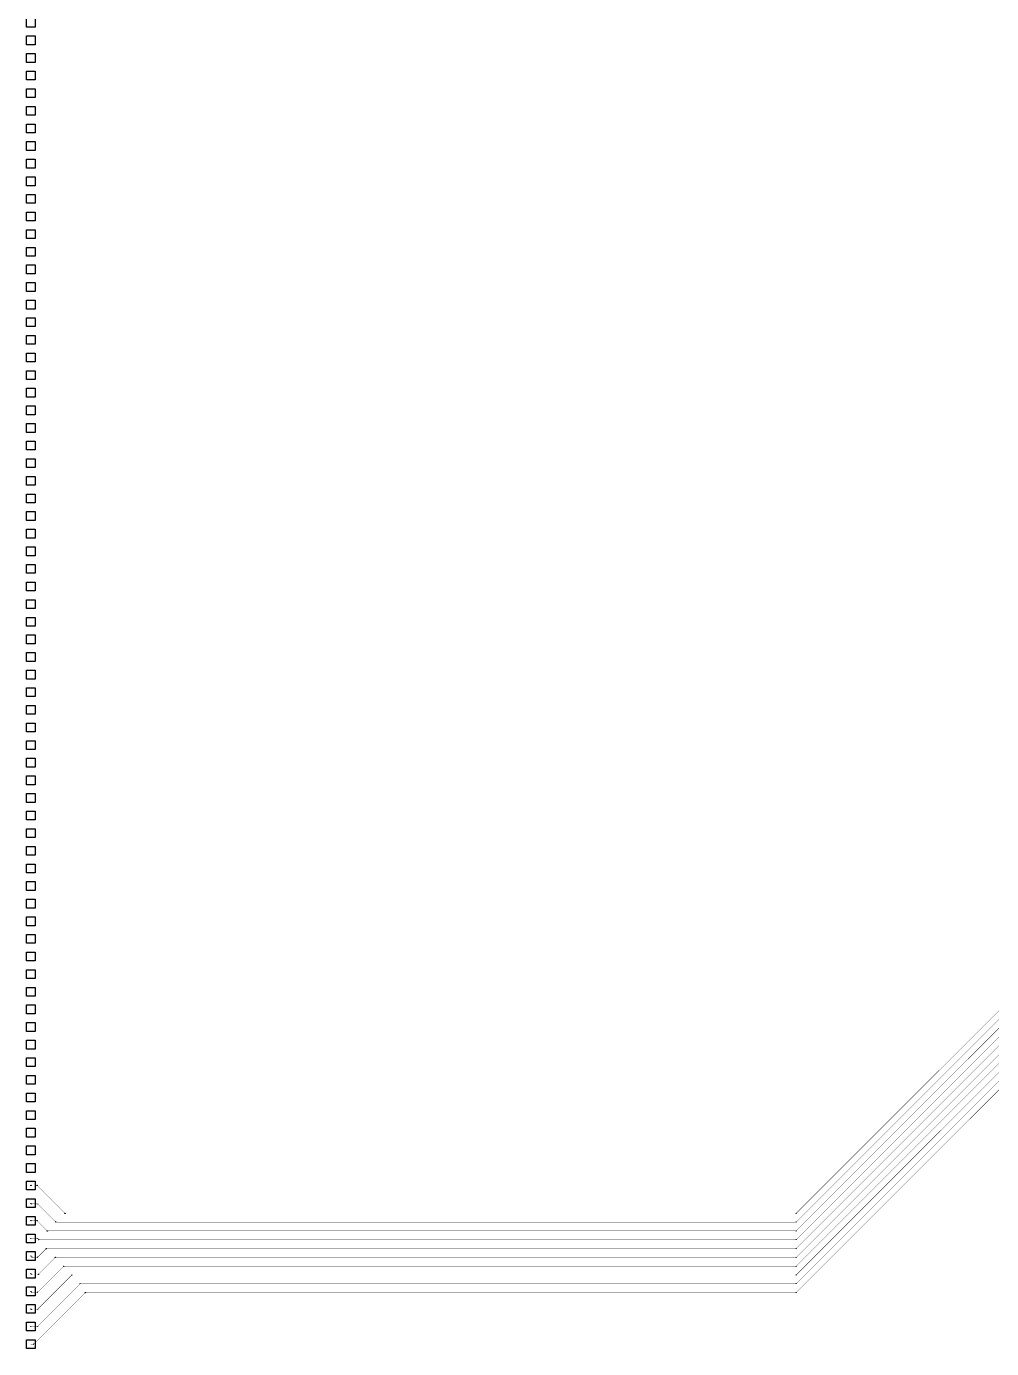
# Model space of a CAD drawing. Extents: x -21730 to 22170, y -18094 to 18606.
# Drawn here: x -21730 to -10778, y -18094 to -3086 of the extents above; entities that cross this region are included whole.
import ezdxf

# ---------------------------------------------------------------- set-up
doc = ezdxf.new("R2010")
doc.units = 0
doc.layers.add('L0D0_0', color=1, linetype='CONTINUOUS')

# ---------------------------------------------------------------- blocks, each defined once
blk = doc.blocks.new('BOND_PADS__150__3')
at = {"layer": 'L0D0_0'}
for points in [[(-1.5, 152.5), (-1.5, 153.5), (-0.5, 153.5), (-0.5, 152.5)], [(-1.5, 150.5), (-1.5, 151.5), (-0.5, 151.5), (-0.5, 150.5)], [(-1.5, 148.5), (-1.5, 149.5), (-0.5, 149.5), (-0.5, 148.5)], [(-1.5, 146.5), (-1.5, 147.5), (-0.5, 147.5), (-0.5, 146.5)], [(-1.5, 144.5), (-1.5, 145.5), (-0.5, 145.5), (-0.5, 144.5)], [(-1.5, 142.5), (-1.5, 143.5), (-0.5, 143.5), (-0.5, 142.5)], [(-1.5, 140.5), (-1.5, 141.5), (-0.5, 141.5), (-0.5, 140.5)], [(-1.5, 138.5), (-1.5, 139.5), (-0.5, 139.5), (-0.5, 138.5)], [(-1.5, 136.5), (-1.5, 137.5), (-0.5, 137.5), (-0.5, 136.5)], [(-1.5, 134.5), (-1.5, 135.5), (-0.5, 135.5), (-0.5, 134.5)], [(-1.5, 132.5), (-1.5, 133.5), (-0.5, 133.5), (-0.5, 132.5)], [(-1.5, 130.5), (-1.5, 131.5), (-0.5, 131.5), (-0.5, 130.5)], [(-1.5, 128.5), (-1.5, 129.5), (-0.5, 129.5), (-0.5, 128.5)], [(-1.5, 126.5), (-1.5, 127.5), (-0.5, 127.5), (-0.5, 126.5)], [(-1.5, 124.5), (-1.5, 125.5), (-0.5, 125.5), (-0.5, 124.5)], [(-1.5, 122.5), (-1.5, 123.5), (-0.5, 123.5), (-0.5, 122.5)], [(-1.5, 120.5), (-1.5, 121.5), (-0.5, 121.5), (-0.5, 120.5)], [(-1.5, 118.5), (-1.5, 119.5), (-0.5, 119.5), (-0.5, 118.5)], [(-1.5, 116.5), (-1.5, 117.5), (-0.5, 117.5), (-0.5, 116.5)], [(-1.5, 114.5), (-1.5, 115.5), (-0.5, 115.5), (-0.5, 114.5)], [(-1.5, 112.5), (-1.5, 113.5), (-0.5, 113.5), (-0.5, 112.5)], [(-1.5, 110.5), (-1.5, 111.5), (-0.5, 111.5), (-0.5, 110.5)], [(-1.5, 108.5), (-1.5, 109.5), (-0.5, 109.5), (-0.5, 108.5)], [(-1.5, 106.5), (-1.5, 107.5), (-0.5, 107.5), (-0.5, 106.5)], [(-1.5, 104.5), (-1.5, 105.5), (-0.5, 105.5), (-0.5, 104.5)], [(-1.5, 102.5), (-1.5, 103.5), (-0.5, 103.5), (-0.5, 102.5)], [(-1.5, 100.5), (-1.5, 101.5), (-0.5, 101.5), (-0.5, 100.5)], [(-1.5, 98.5), (-1.5, 99.5), (-0.5, 99.5), (-0.5, 98.5)], [(-1.5, 96.5), (-1.5, 97.5), (-0.5, 97.5), (-0.5, 96.5)], [(-1.5, 94.5), (-1.5, 95.5), (-0.5, 95.5), (-0.5, 94.5)], [(-1.5, 92.5), (-1.5, 93.5), (-0.5, 93.5), (-0.5, 92.5)], [(-1.5, 90.5), (-1.5, 91.5), (-0.5, 91.5), (-0.5, 90.5)], [(-1.5, 88.5), (-1.5, 89.5), (-0.5, 89.5), (-0.5, 88.5)], [(-1.5, 86.5), (-1.5, 87.5), (-0.5, 87.5), (-0.5, 86.5)], [(-1.5, 84.5), (-1.5, 85.5), (-0.5, 85.5), (-0.5, 84.5)], [(-1.5, 82.5), (-1.5, 83.5), (-0.5, 83.5), (-0.5, 82.5)], [(-1.5, 80.5), (-1.5, 81.5), (-0.5, 81.5), (-0.5, 80.5)], [(-1.5, 78.5), (-1.5, 79.5), (-0.5, 79.5), (-0.5, 78.5)], [(-1.5, 76.5), (-1.5, 77.5), (-0.5, 77.5), (-0.5, 76.5)], [(-1.5, 74.5), (-1.5, 75.5), (-0.5, 75.5), (-0.5, 74.5)], [(-1.5, 72.5), (-1.5, 73.5), (-0.5, 73.5), (-0.5, 72.5)], [(-1.5, 70.5), (-1.5, 71.5), (-0.5, 71.5), (-0.5, 70.5)], [(-1.5, 68.5), (-1.5, 69.5), (-0.5, 69.5), (-0.5, 68.5)], [(-1.5, 66.5), (-1.5, 67.5), (-0.5, 67.5), (-0.5, 66.5)], [(-1.5, 64.5), (-1.5, 65.5), (-0.5, 65.5), (-0.5, 64.5)], [(-1.5, 62.5), (-1.5, 63.5), (-0.5, 63.5), (-0.5, 62.5)], [(-1.5, 60.5), (-1.5, 61.5), (-0.5, 61.5), (-0.5, 60.5)], [(-1.5, 58.5), (-1.5, 59.5), (-0.5, 59.5), (-0.5, 58.5)], [(-1.5, 56.5), (-1.5, 57.5), (-0.5, 57.5), (-0.5, 56.5)], [(-1.5, 54.5), (-1.5, 55.5), (-0.5, 55.5), (-0.5, 54.5)], [(-1.5, 52.5), (-1.5, 53.5), (-0.5, 53.5), (-0.5, 52.5)], [(-1.5, 50.5), (-1.5, 51.5), (-0.5, 51.5), (-0.5, 50.5)], [(-1.5, 48.5), (-1.5, 49.5), (-0.5, 49.5), (-0.5, 48.5)], [(-1.5, 46.5), (-1.5, 47.5), (-0.5, 47.5), (-0.5, 46.5)], [(-1.5, 44.5), (-1.5, 45.5), (-0.5, 45.5), (-0.5, 44.5)], [(-1.5, 42.5), (-1.5, 43.5), (-0.5, 43.5), (-0.5, 42.5)], [(-1.5, 40.5), (-1.5, 41.5), (-0.5, 41.5), (-0.5, 40.5)], [(-1.5, 38.5), (-1.5, 39.5), (-0.5, 39.5), (-0.5, 38.5)], [(-1.5, 36.5), (-1.5, 37.5), (-0.5, 37.5), (-0.5, 36.5)], [(-1.5, 34.5), (-1.5, 35.5), (-0.5, 35.5), (-0.5, 34.5)], [(-1.5, 32.5), (-1.5, 33.5), (-0.5, 33.5), (-0.5, 32.5)], [(-1.5, 30.5), (-1.5, 31.5), (-0.5, 31.5), (-0.5, 30.5)], [(-1.5, 28.5), (-1.5, 29.5), (-0.5, 29.5), (-0.5, 28.5)], [(-1.5, 26.5), (-1.5, 27.5), (-0.5, 27.5), (-0.5, 26.5)], [(-1.5, 24.5), (-1.5, 25.5), (-0.5, 25.5), (-0.5, 24.5)], [(-1.5, 22.5), (-1.5, 23.5), (-0.5, 23.5), (-0.5, 22.5)], [(-1.5, 20.5), (-1.5, 21.5), (-0.5, 21.5), (-0.5, 20.5)], [(-1.5, 18.5), (-1.5, 19.5), (-0.5, 19.5), (-0.5, 18.5)], [(-1.5, 16.5), (-1.5, 17.5), (-0.5, 17.5), (-0.5, 16.5)], [(-1.5, 14.5), (-1.5, 15.5), (-0.5, 15.5), (-0.5, 14.5)], [(-1.5, 12.5), (-1.5, 13.5), (-0.5, 13.5), (-0.5, 12.5)], [(-1.5, 10.5), (-1.5, 11.5), (-0.5, 11.5), (-0.5, 10.5)], [(-1.5, 8.5), (-1.5, 9.5), (-0.5, 9.5), (-0.5, 8.5)], [(-1.5, 6.5), (-1.5, 7.5), (-0.5, 7.5), (-0.5, 6.5)], [(-1.5, 4.5), (-1.5, 5.5), (-0.5, 5.5), (-0.5, 4.5)], [(-1.5, 2.5), (-1.5, 3.5), (-0.5, 3.5), (-0.5, 2.5)]]:
    blk.add_lwpolyline(points, close=True, dxfattribs=at)

msp = doc.modelspace()

# ---------------------------------------------------------------- linework, layer by layer
at = {"layer": 'L0D0_0', "const_width": 3}
for points in [[(-12995, -17459), (170, -4294)], [(-12995, -17359), (70, -4294)], [(-12995, -17259), (-30, -4294)], [(-12995, -17159), (-130, -4294)], [(-12995, -17059), (-230, -4294)], [(-12995, -16959), (-330, -4294)], [(-12995, -16859), (-430, -4294)], [(-12995, -16759), (-530, -4294)], [(-12995, -16659), (-630, -4294)], [(-12995, -16559), (-730, -4294)], [(-21680, -16244), (-21677.5, -16241.5)], [(-21677.5, -16241.5), (-21610, -16241.5)], [(-21610, -16241.5), (-21292.5, -16559)], [(-21680, -16444), (-21672.5, -16451.5)], [(-21672.5, -16451.5), (-21605, -16451.5)], [(-21605, -16451.5), (-21397.5, -16659)], [(-21680, -16644), (-21677.5, -16641.5)], [(-21677.5, -16641.5), (-21610, -16641.5)], [(-21610, -16641.5), (-21492.5, -16759)], [(-21397.5, -16659), (-12995, -16659)], [(-21292.5, -16559), (-12995, -16559)], [(-21492.5, -16759), (-12995, -16759)], [(-21680, -16844), (-21605, -16844)], [(-21605, -16844), (-21590, -16859)], [(-21602.5, -17056.5), (-21505, -16959)], [(-21590, -16859), (-12995, -16859)], [(-21505, -16959), (-12995, -16959)], [(-21680, -17044), (-21667.5, -17056.5)], [(-21667.5, -17056.5), (-21602.5, -17056.5)], [(-21595, -17251.5), (-21402.5, -17059)], [(-21402.5, -17059), (-12995, -17059)], [(-21680, -17244), (-21672.5, -17251.5)], [(-21672.5, -17251.5), (-21595, -17251.5)], [(-21605, -17649), (-21215, -17259)], [(-21602.5, -17454), (-21307.5, -17159)], [(-21307.5, -17159), (-12995, -17159)], [(-21215, -17259), (-12995, -17259)], [(-21605, -17844), (-21120, -17359)], [(-21120, -17359), (-12995, -17359)], [(-21680, -17444), (-21670, -17454)], [(-21670, -17454), (-21602.5, -17454)], [(-21647.5, -18044), (-21062.5, -17459)], [(-21062.5, -17459), (-12995, -17459)], [(-21680, -17644), (-21675, -17649)], [(-21675, -17649), (-21605, -17649)], [(-21680, -17844), (-21605, -17844)], [(-21680, -18044), (-21647.5, -18044)]]:
    msp.add_lwpolyline(points, dxfattribs=at)
at = {"layer": 'L0D0_0'}
for points in [[(-21680, -16245.7), (-21681.5, -16244.8), (-21681.5, -16243.2), (-21680, -16242.3), (-21678.6, -16243.2), (-21678.6, -16244.8)], [(-21677.5, -16243.2), (-21679, -16242.3), (-21679, -16240.7), (-21677.5, -16239.8), (-21676.1, -16240.7), (-21676.1, -16242.3)], [(-21677.5, -16243.2), (-21679, -16242.3), (-21679, -16240.7), (-21677.5, -16239.8), (-21676.1, -16240.7), (-21676.1, -16242.3)], [(-21610, -16243.2), (-21611.4, -16242.3), (-21611.4, -16240.7), (-21610, -16239.8), (-21608.5, -16240.7), (-21608.5, -16242.3)], [(-21610, -16243.2), (-21611.4, -16242.3), (-21611.4, -16240.7), (-21610, -16239.8), (-21608.5, -16240.7), (-21608.5, -16242.3)], [(-21680, -16445.7), (-21681.5, -16444.8), (-21681.5, -16443.2), (-21680, -16442.3), (-21678.6, -16443.2), (-21678.6, -16444.8)], [(-21672.5, -16453.2), (-21674, -16452.3), (-21674, -16450.7), (-21672.5, -16449.8), (-21671.1, -16450.7), (-21671.1, -16452.3)], [(-21672.5, -16453.2), (-21674, -16452.3), (-21674, -16450.7), (-21672.5, -16449.8), (-21671.1, -16450.7), (-21671.1, -16452.3)], [(-21605, -16453.2), (-21606.4, -16452.3), (-21606.4, -16450.7), (-21605, -16449.8), (-21603.5, -16450.7), (-21603.5, -16452.3)], [(-21605, -16453.2), (-21606.4, -16452.3), (-21606.4, -16450.7), (-21605, -16449.8), (-21603.5, -16450.7), (-21603.5, -16452.3)], [(-21680, -16645.7), (-21681.5, -16644.8), (-21681.5, -16643.2), (-21680, -16642.3), (-21678.6, -16643.2), (-21678.6, -16644.8)], [(-21677.5, -16643.2), (-21679, -16642.3), (-21679, -16640.7), (-21677.5, -16639.8), (-21676.1, -16640.7), (-21676.1, -16642.3)], [(-21677.5, -16643.2), (-21679, -16642.3), (-21679, -16640.7), (-21677.5, -16639.8), (-21676.1, -16640.7), (-21676.1, -16642.3)], [(-21610, -16643.2), (-21611.4, -16642.3), (-21611.4, -16640.7), (-21610, -16639.8), (-21608.5, -16640.7), (-21608.5, -16642.3)], [(-21610, -16643.2), (-21611.4, -16642.3), (-21611.4, -16640.7), (-21610, -16639.8), (-21608.5, -16640.7), (-21608.5, -16642.3)], [(-21397.5, -16660.7), (-21399, -16659.8), (-21399, -16658.2), (-21397.5, -16657.3), (-21396.1, -16658.2), (-21396.1, -16659.8)], [(-21397.5, -16660.7), (-21399, -16659.8), (-21399, -16658.2), (-21397.5, -16657.3), (-21396.1, -16658.2), (-21396.1, -16659.8)], [(-21292.5, -16560.7), (-21293.9, -16559.8), (-21293.9, -16558.2), (-21292.5, -16557.3), (-21291, -16558.2), (-21291, -16559.8)], [(-21292.5, -16560.7), (-21293.9, -16559.8), (-21293.9, -16558.2), (-21292.5, -16557.3), (-21291, -16558.2), (-21291, -16559.8)], [(-12995, -16560.7), (-12996.4, -16559.8), (-12996.4, -16558.2), (-12995, -16557.3), (-12993.5, -16558.2), (-12993.5, -16559.8)], [(-12995, -16560.7), (-12996.4, -16559.8), (-12996.4, -16558.2), (-12995, -16557.3), (-12993.5, -16558.2), (-12993.5, -16559.8)], [(-12995, -16660.7), (-12996.4, -16659.8), (-12996.4, -16658.2), (-12995, -16657.3), (-12993.5, -16658.2), (-12993.5, -16659.8)], [(-12995, -16660.7), (-12996.4, -16659.8), (-12996.4, -16658.2), (-12995, -16657.3), (-12993.5, -16658.2), (-12993.5, -16659.8)], [(-21492.5, -16760.7), (-21494, -16759.8), (-21494, -16758.2), (-21492.5, -16757.3), (-21491.1, -16758.2), (-21491.1, -16759.8)], [(-21492.5, -16760.7), (-21494, -16759.8), (-21494, -16758.2), (-21492.5, -16757.3), (-21491.1, -16758.2), (-21491.1, -16759.8)], [(-12995, -16760.7), (-12996.4, -16759.8), (-12996.4, -16758.2), (-12995, -16757.3), (-12993.5, -16758.2), (-12993.5, -16759.8)], [(-12995, -16760.7), (-12996.4, -16759.8), (-12996.4, -16758.2), (-12995, -16757.3), (-12993.5, -16758.2), (-12993.5, -16759.8)], [(-21680, -16845.7), (-21681.5, -16844.8), (-21681.5, -16843.2), (-21680, -16842.3), (-21678.6, -16843.2), (-21678.6, -16844.8)], [(-21605, -16845.7), (-21606.4, -16844.8), (-21606.4, -16843.2), (-21605, -16842.3), (-21603.5, -16843.2), (-21603.5, -16844.8)], [(-21605, -16845.7), (-21606.4, -16844.8), (-21606.4, -16843.2), (-21605, -16842.3), (-21603.5, -16843.2), (-21603.5, -16844.8)], [(-21590, -16860.7), (-21591.5, -16859.8), (-21591.5, -16858.2), (-21590, -16857.3), (-21588.6, -16858.2), (-21588.6, -16859.8)], [(-21590, -16860.7), (-21591.5, -16859.8), (-21591.5, -16858.2), (-21590, -16857.3), (-21588.6, -16858.2), (-21588.6, -16859.8)], [(-21505, -16960.7), (-21506.4, -16959.8), (-21506.4, -16958.2), (-21505, -16957.3), (-21503.5, -16958.2), (-21503.5, -16959.8)], [(-21505, -16960.7), (-21506.4, -16959.8), (-21506.4, -16958.2), (-21505, -16957.3), (-21503.5, -16958.2), (-21503.5, -16959.8)], [(-12995, -16860.7), (-12996.4, -16859.8), (-12996.4, -16858.2), (-12995, -16857.3), (-12993.5, -16858.2), (-12993.5, -16859.8)], [(-12995, -16860.7), (-12996.4, -16859.8), (-12996.4, -16858.2), (-12995, -16857.3), (-12993.5, -16858.2), (-12993.5, -16859.8)], [(-12995, -16960.7), (-12996.4, -16959.8), (-12996.4, -16958.2), (-12995, -16957.3), (-12993.5, -16958.2), (-12993.5, -16959.8)], [(-12995, -16960.7), (-12996.4, -16959.8), (-12996.4, -16958.2), (-12995, -16957.3), (-12993.5, -16958.2), (-12993.5, -16959.8)], [(-21680, -17045.7), (-21681.5, -17044.8), (-21681.5, -17043.2), (-21680, -17042.3), (-21678.6, -17043.2), (-21678.6, -17044.8)], [(-21667.5, -17058.2), (-21669, -17057.3), (-21669, -17055.7), (-21667.5, -17054.8), (-21666.1, -17055.7), (-21666.1, -17057.3)], [(-21667.5, -17058.2), (-21669, -17057.3), (-21669, -17055.7), (-21667.5, -17054.8), (-21666.1, -17055.7), (-21666.1, -17057.3)], [(-21602.5, -17058.2), (-21603.9, -17057.3), (-21603.9, -17055.7), (-21602.5, -17054.8), (-21601, -17055.7), (-21601, -17057.3)], [(-21602.5, -17058.2), (-21603.9, -17057.3), (-21603.9, -17055.7), (-21602.5, -17054.8), (-21601, -17055.7), (-21601, -17057.3)], [(-21402.5, -17060.7), (-21404, -17059.8), (-21404, -17058.2), (-21402.5, -17057.3), (-21401.1, -17058.2), (-21401.1, -17059.8)], [(-21402.5, -17060.7), (-21404, -17059.8), (-21404, -17058.2), (-21402.5, -17057.3), (-21401.1, -17058.2), (-21401.1, -17059.8)], [(-12995, -17060.7), (-12996.4, -17059.8), (-12996.4, -17058.2), (-12995, -17057.3), (-12993.5, -17058.2), (-12993.5, -17059.8)], [(-12995, -17060.7), (-12996.4, -17059.8), (-12996.4, -17058.2), (-12995, -17057.3), (-12993.5, -17058.2), (-12993.5, -17059.8)], [(-21680, -17245.7), (-21681.5, -17244.8), (-21681.5, -17243.2), (-21680, -17242.3), (-21678.6, -17243.2), (-21678.6, -17244.8)], [(-21672.5, -17253.2), (-21674, -17252.3), (-21674, -17250.7), (-21672.5, -17249.8), (-21671.1, -17250.7), (-21671.1, -17252.3)], [(-21672.5, -17253.2), (-21674, -17252.3), (-21674, -17250.7), (-21672.5, -17249.8), (-21671.1, -17250.7), (-21671.1, -17252.3)], [(-21595, -17253.2), (-21596.5, -17252.3), (-21596.5, -17250.7), (-21595, -17249.8), (-21593.6, -17250.7), (-21593.6, -17252.3)], [(-21595, -17253.2), (-21596.5, -17252.3), (-21596.5, -17250.7), (-21595, -17249.8), (-21593.6, -17250.7), (-21593.6, -17252.3)], [(-21307.5, -17160.7), (-21308.9, -17159.8), (-21308.9, -17158.2), (-21307.5, -17157.3), (-21306, -17158.2), (-21306, -17159.8)], [(-21307.5, -17160.7), (-21308.9, -17159.8), (-21308.9, -17158.2), (-21307.5, -17157.3), (-21306, -17158.2), (-21306, -17159.8)], [(-21215, -17260.7), (-21216.4, -17259.8), (-21216.4, -17258.2), (-21215, -17257.3), (-21213.5, -17258.2), (-21213.5, -17259.8)], [(-21215, -17260.7), (-21216.4, -17259.8), (-21216.4, -17258.2), (-21215, -17257.3), (-21213.5, -17258.2), (-21213.5, -17259.8)], [(-12995, -17160.7), (-12996.4, -17159.8), (-12996.4, -17158.2), (-12995, -17157.3), (-12993.5, -17158.2), (-12993.5, -17159.8)], [(-12995, -17160.7), (-12996.4, -17159.8), (-12996.4, -17158.2), (-12995, -17157.3), (-12993.5, -17158.2), (-12993.5, -17159.8)], [(-12995, -17260.7), (-12996.4, -17259.8), (-12996.4, -17258.2), (-12995, -17257.3), (-12993.5, -17258.2), (-12993.5, -17259.8)], [(-12995, -17260.7), (-12996.4, -17259.8), (-12996.4, -17258.2), (-12995, -17257.3), (-12993.5, -17258.2), (-12993.5, -17259.8)], [(-21120, -17360.7), (-21121.4, -17359.8), (-21121.4, -17358.2), (-21120, -17357.3), (-21118.5, -17358.2), (-21118.5, -17359.8)], [(-21120, -17360.7), (-21121.4, -17359.8), (-21121.4, -17358.2), (-21120, -17357.3), (-21118.5, -17358.2), (-21118.5, -17359.8)], [(-12995, -17360.7), (-12996.4, -17359.8), (-12996.4, -17358.2), (-12995, -17357.3), (-12993.5, -17358.2), (-12993.5, -17359.8)], [(-12995, -17360.7), (-12996.4, -17359.8), (-12996.4, -17358.2), (-12995, -17357.3), (-12993.5, -17358.2), (-12993.5, -17359.8)], [(-21680, -17445.7), (-21681.5, -17444.8), (-21681.5, -17443.2), (-21680, -17442.3), (-21678.6, -17443.2), (-21678.6, -17444.8)], [(-21670, -17455.7), (-21671.5, -17454.8), (-21671.5, -17453.2), (-21670, -17452.3), (-21668.6, -17453.2), (-21668.6, -17454.8)], [(-21670, -17455.7), (-21671.5, -17454.8), (-21671.5, -17453.2), (-21670, -17452.3), (-21668.6, -17453.2), (-21668.6, -17454.8)], [(-21602.5, -17455.7), (-21603.9, -17454.8), (-21603.9, -17453.2), (-21602.5, -17452.3), (-21601, -17453.2), (-21601, -17454.8)], [(-21602.5, -17455.7), (-21603.9, -17454.8), (-21603.9, -17453.2), (-21602.5, -17452.3), (-21601, -17453.2), (-21601, -17454.8)], [(-21062.5, -17460.7), (-21064, -17459.8), (-21064, -17458.2), (-21062.5, -17457.3), (-21061.1, -17458.2), (-21061.1, -17459.8)], [(-21062.5, -17460.7), (-21064, -17459.8), (-21064, -17458.2), (-21062.5, -17457.3), (-21061.1, -17458.2), (-21061.1, -17459.8)], [(-12995, -17460.7), (-12996.4, -17459.8), (-12996.4, -17458.2), (-12995, -17457.3), (-12993.5, -17458.2), (-12993.5, -17459.8)], [(-12995, -17460.7), (-12996.4, -17459.8), (-12996.4, -17458.2), (-12995, -17457.3), (-12993.5, -17458.2), (-12993.5, -17459.8)], [(-21680, -17645.7), (-21681.5, -17644.8), (-21681.5, -17643.2), (-21680, -17642.3), (-21678.6, -17643.2), (-21678.6, -17644.8)], [(-21675, -17650.7), (-21676.5, -17649.8), (-21676.5, -17648.2), (-21675, -17647.3), (-21673.6, -17648.2), (-21673.6, -17649.8)], [(-21675, -17650.7), (-21676.5, -17649.8), (-21676.5, -17648.2), (-21675, -17647.3), (-21673.6, -17648.2), (-21673.6, -17649.8)], [(-21605, -17650.7), (-21606.4, -17649.8), (-21606.4, -17648.2), (-21605, -17647.3), (-21603.5, -17648.2), (-21603.5, -17649.8)], [(-21605, -17650.7), (-21606.4, -17649.8), (-21606.4, -17648.2), (-21605, -17647.3), (-21603.5, -17648.2), (-21603.5, -17649.8)], [(-21680, -17845.7), (-21681.5, -17844.8), (-21681.5, -17843.2), (-21680, -17842.3), (-21678.6, -17843.2), (-21678.6, -17844.8)], [(-21605, -17845.7), (-21606.4, -17844.8), (-21606.4, -17843.2), (-21605, -17842.3), (-21603.5, -17843.2), (-21603.5, -17844.8)], [(-21605, -17845.7), (-21606.4, -17844.8), (-21606.4, -17843.2), (-21605, -17842.3), (-21603.5, -17843.2), (-21603.5, -17844.8)], [(-21680, -18045.7), (-21681.5, -18044.8), (-21681.5, -18043.2), (-21680, -18042.3), (-21678.6, -18043.2), (-21678.6, -18044.8)], [(-21647.5, -18045.7), (-21648.9, -18044.8), (-21648.9, -18043.2), (-21647.5, -18042.3), (-21646, -18043.2), (-21646, -18044.8)], [(-21647.5, -18045.7), (-21648.9, -18044.8), (-21648.9, -18043.2), (-21647.5, -18042.3), (-21646, -18043.2), (-21646, -18044.8)]]:
    msp.add_lwpolyline(points, close=True, dxfattribs=at)

# ---------------------------------------------------------------- block references
at = {"xscale": 100, "yscale": 100}
msp.add_blockref('BOND_PADS__150__3', (-21580, -18344), dxfattribs=at)

doc.saveas('drawing.dxf')
